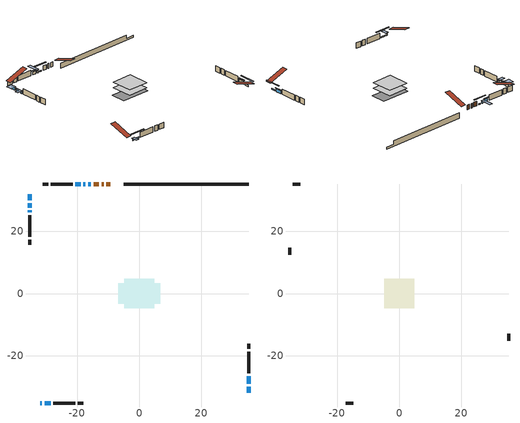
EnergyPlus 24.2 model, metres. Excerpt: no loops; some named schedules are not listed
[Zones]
conditioned space
 floor adiabatic (AdiabaticFloorConstruction): -4.75,-4.75 -4.75,4.75 4.75,4.75 4.75,-4.75 z0.61
 floor foundation (Slab1 construction): -6.69,-3.37 -6.69,3.37 6.69,3.37 6.69,-3.37 z-1.77
 wall outside (AdiabaticWallConstruction 1): -9.32,35.21 -10.54,35.21 / -11.46,35.21 -12.07,35.21 / -13,35.21 -14.68,35.21 z0.61:2.64
 wall outside (AdiabaticWallConstruction): -31.84,-35.21 -31.28,-35.21 / -17.4,35.21 -17.96,35.21 / -35.21,26.71 -35.21,26.15 z0.61:1.53; -35.21,31.84 -35.21,30.01 z0.61:1.98; 35.21,-31.84 35.21,-30.01 / -30.36,-35.21 -28.53,-35.21 z0.61:1.17; -15.61,35.21 -16.47,35.21 z0.61:1.12; 35.21,-29.08 35.21,-26.64 / -18.89,35.21 -20.52,35.21 z0.61:1.93; -35.21,29.09 -35.21,27.64 z0.61:1.55
 wall outside (Wall1 construction): -21.44,35.21 -28.41,35.21 / -27.6,-35.21 -20.63,-35.21 / -35.21,25.22 -35.21,18.26 / 35.21,-25.71 35.21,-18.75 z0.61:3.05
 wall outside (Wall2 construction): -29.34,35.21 -30.96,35.21 / -19.71,-35.21 -18.08,-35.21 / -35.21,17.33 -35.21,15.7 / 35.21,-17.82 35.21,-16.2 z0.61:3.05
 wall foundation (FoundationWall1 construction): -5.03,35.21,-1.77 -5.03,35.21,0.61 31.18,35.21,0.61 31.18,35.21,-0.85 35.21,35.21,-0.85 35.21,35.21,-1.77
 window (WindowConstruction 4): -31.84,-35.21 -31.28,-35.21 z0.61:1.52
 window (WindowConstruction 3): -35.21,31.84 -35.21,30.01 z0.61:1.98
 window (WindowConstruction 7): 35.21,-31.84 35.21,-30.01 z0.61:1.17
 window (WindowConstruction 8): -15.61,35.21 -16.47,35.21 z0.61:1.12
 window (WindowConstruction 9): -30.36,-35.21 -28.53,-35.21 z0.61:1.17
 window (WindowConstruction 5): -17.4,35.21 -17.96,35.21 z0.61:1.52
 window (WindowConstruction): 35.21,-29.08 35.21,-26.64 z0.61:1.93
 window (WindowConstruction 1): -18.89,35.21 -20.51,35.21 z0.61:1.93
 window (WindowConstruction 2): -35.21,29.08 -35.21,27.64 z0.61:1.55
 window (WindowConstruction 6): -35.21,26.71 -35.21,26.15 z0.61:1.52
 door (Door): -9.32,35.21 -10.54,35.21 z0.61:2.64
 door (Door 1): -11.47,35.21 -12.07,35.21 z0.61:2.64
 door (Door 2): -13,35.21 -14.68,35.21 z0.61:2.64
 ceiling adiabatic (AdiabaticFloorConstruction): 4.75,-4.75 4.75,4.75 -4.75,4.75 -4.75,-4.75 z0.61
attic - vented
 floor to conditioned space (Floor1 construction Reversed): -4.75,-4.75 -4.75,4.75 4.75,4.75 4.75,-4.75 z3.05
 wall outside (Wall3 construction): -31.89,35.21 -34.28,35.21 / -17.15,-35.21 -14.76,-35.21 / -35.21,14.78 -35.21,12.39 / 35.21,-15.27 35.21,-12.88 z0.61:3.05
 roof outside (Roof1 construction): -8.39,35.21,3.05 -8.39,25.96,6.13 -5.96,25.96,6.13 -5.96,35.21,3.05; -32.77,-35.21,3.05 -32.77,-25.96,6.13 -35.21,-25.96,6.13 -35.21,-35.21,3.05; -35.21,32.77,3.05 -25.96,32.77,6.13 -25.96,35.21,6.13 -35.21,35.21,3.05; 35.21,-32.77,3.05 25.96,-32.77,6.13 25.96,-35.21,6.13 35.21,-35.21,3.05
shading: -30.88,-35.21 -32.24,-35.21 -32.24,-37.74 -30.88,-37.74 z1.92; -35.21,29.61 -35.21,32.24 -37.74,32.24 -37.74,29.61 z2.38; 35.21,-27.33 35.21,-34.52 35.62,-34.52 35.62,-27.33 z3.85; -19.15,35.21 -12.93,35.21 -12.93,35.62 -19.15,35.62 z3.8; -25.85,-35.21 -33.03,-35.21 -33.03,-35.62 -25.85,-35.62 z3.85; -18.36,35.21 -17,35.21 -17,40.3 -18.36,40.3 z1.92; 35.21,-26.24 35.21,-29.48 35.62,-29.48 35.62,-26.24 z2.33; -20.91,35.21 -18.49,35.21 -18.49,35.62 -20.91,35.62 z2.33; -35.21,27.24 -35.21,29.48 -35.62,29.48 -35.62,27.24 z1.95; -35.21,25.75 -35.21,27.11 -37.74,27.11 -37.74,25.75 z1.92
[Building]
Building 1: Terrain=Suburbs
[Site:Location]
Ottawa Intl AP_ON: Latitude {deg}=45.32; Longitude {deg}=-75.67; Time Zone {hr}=-5; Elevation {m}=115; Keep Site Location Information=Yes
[Site:GroundTemperature:Shallow]
1.18808, -1.19398, -1.38475, -0.254337, 4.28362, 8.80044, 12.7163, 15.1969, 15.4076, 13.3901, 9.57408, 5.19582
[Site:WaterMainsTemperature]
Calculation Method=Schedule; Temperature Schedule=mains temperature schedule
[Material] Roughness=Rough; Thermal Absorptance=0.9
Name | Thickness {m} | Conductivity {W/m-K} | Density {kg/m3} | Specific Heat {J/kg-K} | Solar Absorptance | Visible Absorptance
asphalt or fiberglass shingles | 0.00635 | 0.162714 | 1121.4 | 1465.45 | 0.4 | 0.4
ceiling loosefill ins | 0.0846667 | 0.0480833 | 16.02 | 1046.75 | 0.7 | 0.7
ceiling stud and cavity | 0.1397 | 0.101454 | 65.682 | 1177.47 | 0.7 | 0.7
concrete 4.0 in. | 0.1016 | 1.803125 | 2242.8 | 837.4 | 0.7 | 0.7
concrete 8.0 in. | 0.2032 | 1.803125 | 2242.8 | 837.4 | 0.7 | 0.7
door material | 0.04445 | 0.053851 | 512.64 | 1214.23 | 0.7 | 0.7
floor covering | 0.0127 | 0.0433444 | 54.468 | 1339.84 | 0.6 | 0.6
floor rigid ins; wall rigid ins | 0.512978 | 0.029427 | 32.04 | 1214.23 | 0.7 | 0.7
floor stud and cavity | 0.1397 | 1.75129 | 37.0049 | 1207.88 | 0.7 | 0.7
furniture material conditioned space 1 | 0.1524 | 0.115458 | 640.8 | 1214.23 | 0.6 | 0.6
gypsum board | 0.0127 | 0.160291 | 801 | 837.4 | 0.6 | 0.6
osb sheathing 0.5 in. | 0.0127 | 0.115458 | 512.64 | 1214.23 | 0.7 | 0.7
osb sheathing 0.75 in. | 0.01905 | 0.115458 | 512.64 | 1214.23 | 0.7 | 0.7
wall stud and cavity | 0.1397 | 0.179501 | 139.0536 | 1170.24 | 0.7 | 0.7
wall stud and cavity 1 | 0.1397 | 0.19446 | 139.0536 | 1170.24 | 0.7 | 0.7
wall stud and cavity 2 | 0.0889 | 6.1454 | 50.32683 | 1063.81 | 0.6 | 0.6
wall stud and cavity 3 | 0.0889 | 0.380278 | 52.3479 | 1209.89 | 0.7 | 0.7
wall stud and cavity 4 | 0.0889 | 0.391764 | 83.0341 | 1211.67 | 0.7 | 0.7
wood siding | 0.0254 | 0.102417 | 544.68 | 1172.36 | 0.4 | 0.4
wood siding 1 | 0.00254 | 0.102417 | 544.68 | 1172.36 | 0.4 | 0.4
wood siding 2; wood siding 3 | 0.0254 | 0.102417 | 544.68 | 1172.36 | 0.7 | 0.7
[WindowMaterial:SimpleGlazingSystem]
Name | U-Factor {W/m2-K} | Solar Heat Gain Coefficient
WindowMaterial | 2.34558 | 0.5
WindowMaterial 1 | 2.29164 | 0.52
WindowMaterial 2 | 2.171835 | 0.57
WindowMaterial 3 | 4.28064 | 0.65
WindowMaterial 4 | 2.535227 | 0.42
WindowMaterial 5 | 2.57668 | 0.4
[Construction]
AdiabaticFloorConstruction: floor stud and cavity, floor rigid ins, osb sheathing 0.75 in., floor covering
AdiabaticWallConstruction: wood siding 2, wall rigid ins, wall stud and cavity 3, gypsum board
AdiabaticWallConstruction 1: wood siding 3, wall rigid ins, wall stud and cavity 3, gypsum board
Door; Door 1; Door 2: door material
Floor1 construction Reversed: gypsum board, ceiling stud and cavity, ceiling loosefill ins
FoundationWall1 construction: concrete 8.0 in.
furniture construction conditioned space 1: furniture material conditioned space 1
PartitionWallConstruction: gypsum board, wall stud and cavity 4, gypsum board
Roof1 construction: asphalt or fiberglass shingles
Slab1 construction: concrete 4.0 in.
Wall1 construction: wood siding, osb sheathing 0.5 in., wall stud and cavity, gypsum board
Wall2 construction: wood siding, osb sheathing 0.5 in., wall stud and cavity 1, gypsum board
Wall3 construction: wood siding 1, wall stud and cavity 2
WindowConstruction; WindowConstruction 1: WindowMaterial
WindowConstruction 2: WindowMaterial 1
WindowConstruction 3: WindowMaterial 2
WindowConstruction 4; WindowConstruction 5; WindowConstruction 6: WindowMaterial 3
WindowConstruction 7; WindowConstruction 9: WindowMaterial 4
WindowConstruction 8: WindowMaterial 5
[Zone] Multiplier=1; Part of Total Floor Area=Yes
Name | Volume {m3}
attic - vented | 45.09
conditioned space | 434
[Space]
Name | Zone | Volume {m3}
attic - vented 1 | attic - vented | 45.09
conditioned space 1 | conditioned space | 434
[ZoneInfiltration:EffectiveLeakageArea]
infil attic - vented 1: Zone or Space=attic - vented 1; Schedule=Always On Discrete; Effective Air Leakage Area {cm2}=3794.53; Stack Coefficient=0.000383887; Wind Coefficient=1.3238e-05
[ZoneMixing]
whole house fan mix: Zone or Space=attic - vented; Schedule=Always On Continuous; Design Flow Rate Calculation Method=Flow/Zone; Design Flow Rate {m3/s}=0; Source Zone or Space=conditioned space
[SurfaceProperty:ExposedFoundationPerimeter]
Slab1: Exposed Perimeter Calculation Method=TotalExposedPerimeter; Total Exposed Perimeter {m}=40.235
[InternalMass] Zone or ZoneList=conditioned space; Space or SpaceList=conditioned space 1
Name | Construction | Surface Area {m2}
furniture mass conditioned space 1 | furniture construction conditioned space 1 | 72.0881
partition wall mass | PartitionWallConstruction | 180.22
[Lights]
interior lighting: Zone or ZoneList or Space or SpaceList=conditioned space 1; Schedule=interior lighting schedule; Design Level Calculation Method=LightingLevel; Lighting Level {W}=343.2; Return Air Fraction=0; Fraction Radiant=0.6; Fraction Visible=0.2; Fraction Replaceable=1
[People]
occupants: Zone or ZoneList or Space or SpaceList=conditioned space 1; Number of People Schedule=occupants schedule; Number of People Calculation Method=People; Number of People=3; Fraction Radiant=0.314171; Sensible Heat Fraction=0.56303; Activity Level Schedule=occupants activity schedule; Carbon Dioxide Generation Rate {m3/s-W}=0; Enable ASHRAE 55 Comfort Warnings=No; Mean Radiant Temperature Calculation Type=EnclosureAveraged
[ElectricEquipment] Zone or ZoneList or Space or SpaceList=conditioned space 1; Design Level Calculation Method=EquipmentLevel
Name | Schedule | Design Level {W} | Fraction Latent | Fraction Radiant | Fraction Lost
clothes dryer | clothes dryer schedule | 140.772 | 0.015 | 0.081 | 0.85
clothes washer | clothes washer schedule | 32.1985 | 0.03 | 0.162 | 0.7
cooking range | cooking range schedule | 215.147 | 0.08 | 0.432 | 0.2
dishwasher | dishwasher schedule | 66.8632 | 0.3 | 0.18 | 0.4
fridge | fridge schedule | 72.9452 | 0 | 0.6 | 0
mech vent house fan | mech vent house fan schedule | 0 | 0 | 0 | 1
mech vent house fan cfis | mech vent house fan cfis schedule | 0 | 0 | 0 | 0
misc plug loads | misc plug loads schedule | 494.7 | 0.045 | 0.513 | 0.1
whole house fan | Always On Discrete | 0 | 0 | 0 | 1
[OtherEquipment] Zone or ZoneList or Space or SpaceList=conditioned space 1; Design Level Calculation Method=EquipmentLevel
Name | Fuel Type | Schedule | Design Level {W} | Fraction Latent | Fraction Radiant | Fraction Lost
clothes dryer 1 | Electricity | clothes dryer schedule | 0 | 0.015 | 0.081 | 0.85
cooking range 1 | Electricity | cooking range schedule | 0 | 0.08 | 0.432 | 0.2
general water use latent | None | general water use schedule | 62.594 | 1 | 0 | 0
general water use sensible | None | general water use schedule | -61.6891 | 0 | 0.6 | 0
mech vent house fan latent load | None | Always On Discrete | 0 | 1 | 0 | 0
mech vent house fan sensible load | None | Always On Discrete | 0 | 0 | 0 | 0
water heater energy adjustment1 | Electricity | Always On Discrete | 0.01 | 0 | 0 | 1
[ZoneInfiltration:DesignFlowRate] Zone or ZoneList or Space or SpaceList=conditioned space 1; Schedule=Always On Discrete; Design Flow Rate Calculation Method=Flow/Zone; Design Flow Rate {m3/s}=0
infil flow; natural vent flow; whole house fan flow
[ZoneControl:Thermostat]
conditioned space Thermostat: Zone or ZoneList=conditioned space; Control Type Schedule=conditioned space Thermostat Schedule; Control 1=conditioned space temperature setpoint; Temperature Difference Between Cutout And Setpoint {deltaC}=0
[ZoneHVAC:Baseboard:Convective:Electric]
electric baseboard: Availability Schedule=Always On Discrete; Heating Design Capacity {W}=18474.9; Efficiency=1
[AirLoopHVAC:UnitarySystem]
unit heater unitary system: Control Type=Load; Controlling Zone or Thermostat Location=conditioned space; Dehumidification Control Type=None; Availability Schedule=Always On Discrete; Supply Fan=unit heater supply fan; Fan Placement=BlowThrough; Supply Air Fan Operating Mode Schedule=unit heater auto fan schedule; Heating Coil=unit heater htg coil; DX Heating Coil Sizing Ratio=1; Use DOAS DX Cooling Coil=No; Minimum Supply Air Temperature {C}=2; Latent Load Control=SensibleOnlyLoadControl; Cooling Supply Air Flow Rate Method=None; Heating Supply Air Flow Rate Method=SupplyAirFlowRate; Heating Supply Air Flow Rate {m3/s}=0.00141584; No Load Supply Air Flow Rate Method=SupplyAirFlowRate; No Load Supply Air Flow Rate {m3/s}=0; No Load Supply Air Flow Rate Control Set To Low Speed=Yes; Maximum Supply Air Temperature {C}=48.8889; Maximum Outdoor Dry-Bulb Temperature for Supplemental Heater Operation {C}=21; Ancillary On-Cycle Electric Power {W}=0; Ancillary Off-Cycle Electric Power {W}=0
[Fan:SystemModel]
unit heater supply fan: Availability Schedule=Always On Discrete; Design Maximum Air Flow Rate {m3/s}=0.00141584; Speed Control Method=Discrete; Electric Power Minimum Flow Rate Fraction=0.2; Design Pressure Rise {Pa}=500; Motor Efficiency=1; Motor In Air Stream Fraction=1; Design Electric Power Consumption {W}=Autosize; Design Power Sizing Method=PowerPerFlow; Electric Power Per Unit Flow Rate {W/(m3/s)}=28251.7; Electric Power Per Unit Flow Rate Per Unit Pressure {W/((m3/s)-Pa)}=1.66667; Fan Total Efficiency=0.7; Motor Loss Radiative Fraction=0; Number of Speeds=1; Speed Flow Fraction 1=1; Speed Electric Power Fraction 1=1
[Coil:Heating:Fuel]
unit heater htg coil: Availability Schedule=Always On Discrete; Fuel Type=OtherFuel1; Burner Efficiency=0.3; Nominal Capacity {W}=0.293071; On Cycle Parasitic Electric Load {W}=0; Off Cycle Parasitic Fuel Load {W}=0
[Zone equipment]
conditioned space: electric baseboard, unit heater unitary system
[Foundation:Kiva]
Foundation Kiva 1: Initial Indoor Air Temperature {C}=18; Wall Height Above Grade {m}=0.609996; Wall Depth Below Slab {m}=0.2032
[Foundation:Kiva:Settings]
Soil Conductivity {W/m-K}=0.849921; Soil Density {kg/m3}=1842.3; Soil Specific Heat {J/kg-K}=418.7; Ground Solar Absorptivity=0.9; Ground Thermal Absorptivity=0.9; Ground Surface Roughness {m}=0.03; Far-Field Width {m}=40; Deep-Ground Boundary Condition=ZeroFlux; Deep-Ground Depth {m}=40; Minimum Cell Dimension {m}=0.2; Maximum Cell Growth Coefficient=3; Simulation Timestep=Timestep
[Exterior:Lights]
exterior lighting: Schedule=exterior lighting schedule; Design Level {W}=75.6
[EnergyManagementSystem:GlobalVariable]
infil_program_Qfan
infil_program_Qinf
natural_vent_program_Qnv
natural_vent_program_Qwhf
[EnergyManagementSystem:Sensor]
Name | Output:Variable or Output:Meter Index Key | Output:Variable or Output:Meter
airflow_gain | infil flow | Infiltration Sensible Heat Gain Energy
airflow_gain_1 | natural vent flow | Infiltration Sensible Heat Gain Energy
airflow_gain_2 | whole house fan flow | Infiltration Sensible Heat Gain Energy
airflow_loss | infil flow | Infiltration Sensible Heat Loss Energy
airflow_loss_1 | natural vent flow | Infiltration Sensible Heat Loss Energy
airflow_loss_2 | whole house fan flow | Infiltration Sensible Heat Loss Energy
clg_load_cond |  | Cooling:EnergyTransfer:Zone:CONDITIONED SPACE
clg_sp_s; clg_sp_s_1 | cooling setpoint | Schedule Value
clothes_dryer_exhaust_0_sch_s | clothes dryer exhaust 0 schedule | Schedule Value
conditioned_space_clg_unmet_s | conditioned space | Zone Cooling Setpoint Not Met Time
conditioned_space_htg_unmet_s | conditioned space | Zone Heating Setpoint Not Met Time
cool_season | cooling season schedule | Schedule Value
fridge_tin_s | conditioned space | Zone Mean Air Temperature
htg_load_cond |  | Heating:EnergyTransfer:Zone:CONDITIONED SPACE
htg_sp_s; htg_sp_s_1 | heating setpoint | Schedule Value
ig_ee_conv | clothes dryer | Electric Equipment Convective Heating Energy
ig_ee_conv_2 | cooking range | Electric Equipment Convective Heating Energy
ig_ee_conv_4 | fridge | Electric Equipment Convective Heating Energy
ig_ee_conv_5 | misc plug loads | Electric Equipment Convective Heating Energy
ig_ee_conv_6 | whole house fan | Electric Equipment Convective Heating Energy
ig_ee_rad | clothes dryer | Electric Equipment Radiant Heating Energy
ig_ee_rad_2 | cooking range | Electric Equipment Radiant Heating Energy
ig_ee_rad_4 | fridge | Electric Equipment Radiant Heating Energy
ig_ee_rad_5 | misc plug loads | Electric Equipment Radiant Heating Energy
ig_ee_rad_6 | whole house fan | Electric Equipment Radiant Heating Energy
ig_lgt_conv | interior lighting | Lights Convective Heating Energy
ig_lgt_rad | interior lighting | Lights Radiant Heating Energy
ig_lgt_vis | interior lighting | Lights Visible Radiation Heating Energy
ig_oe_conv | clothes dryer 1 | Other Equipment Convective Heating Energy
ig_oe_conv_1 | cooking range 1 | Other Equipment Convective Heating Energy
ig_oe_conv_2 | general water use latent | Other Equipment Convective Heating Energy
ig_oe_conv_3 | general water use sensible | Other Equipment Convective Heating Energy
ig_oe_conv_4 | water heater energy adjustment1 | Other Equipment Convective Heating Energy
ig_oe_rad | clothes dryer 1 | Other Equipment Radiant Heating Energy
ig_oe_rad_1 | cooking range 1 | Other Equipment Radiant Heating Energy
ig_oe_rad_2 | general water use latent | Other Equipment Radiant Heating Energy
ig_oe_rad_3 | general water use sensible | Other Equipment Radiant Heating Energy
ig_oe_rad_4 | water heater energy adjustment1 | Other Equipment Radiant Heating Energy
ig_ppl_conv | occupants | People Convective Heating Energy
ig_ppl_rad | occupants | People Radiant Heating Energy
im_conv | furniture mass conditioned space 1 | Surface Inside Face Convection Heat Gain Energy
im_conv_1 | partition wall mass | Surface Inside Face Convection Heat Gain Energy
im_ig | furniture mass conditioned space 1 | Surface Inside Face Internal Gains Radiation Heat Gain Energy
im_ig_1 | partition wall mass | Surface Inside Face Internal Gains Radiation Heat Gain Energy
im_lgt | furniture mass conditioned space 1 | Surface Inside Face Lights Radiation Heat Gain Energy
im_lgt_1 | partition wall mass | Surface Inside Face Lights Radiation Heat Gain Energy
im_sol | furniture mass conditioned space 1 | Surface Inside Face Solar Radiation Heat Gain Energy
im_sol_1 | partition wall mass | Surface Inside Face Solar Radiation Heat Gain Energy
im_surf | furniture mass conditioned space 1 | Surface Inside Face Net Surface Thermal Radiation Heat Gain Energy
im_surf_1 | partition wall mass | Surface Inside Face Net Surface Thermal Radiation Heat Gain Energy
mv_conv | mech vent house fan | Electric Equipment Convective Heating Energy
mv_conv_1 | mech vent house fan cfis | Electric Equipment Convective Heating Energy
mv_conv_2 | mech vent house fan latent load | Other Equipment Convective Heating Energy
mv_conv_3 | mech vent house fan sensible load | Other Equipment Convective Heating Energy
mv_rad | mech vent house fan | Electric Equipment Radiant Heating Energy
mv_rad_1 | mech vent house fan cfis | Electric Equipment Radiant Heating Energy
mv_rad_2 | mech vent house fan latent load | Other Equipment Radiant Heating Energy
mv_rad_3 | mech vent house fan sensible load | Other Equipment Radiant Heating Energy
natural_vent_s | natural vent schedule | Schedule Value
out_pb_s |  | Site Outdoor Air Barometric Pressure
out_wt_s |  | Site Outdoor Air Humidity Ratio
site_vw_s |  | Site Wind Speed
ss_back_out | Window1 | Surface Window Shortwave from Zone Back Out Window Heat Transfer Rate
ss_back_out_1 | Window10 | Surface Window Shortwave from Zone Back Out Window Heat Transfer Rate
ss_back_out_2 | Window11 | Surface Window Shortwave from Zone Back Out Window Heat Transfer Rate
ss_back_out_3 | Window13 | Surface Window Shortwave from Zone Back Out Window Heat Transfer Rate
ss_back_out_4 | Window14 | Surface Window Shortwave from Zone Back Out Window Heat Transfer Rate
ss_back_out_5 | Window2 | Surface Window Shortwave from Zone Back Out Window Heat Transfer Rate
ss_back_out_6 | Window3 | Surface Window Shortwave from Zone Back Out Window Heat Transfer Rate
ss_back_out_7 | Window6 | Surface Window Shortwave from Zone Back Out Window Heat Transfer Rate
ss_back_out_8 | Window8 | Surface Window Shortwave from Zone Back Out Window Heat Transfer Rate
ss_back_out_9 | Window9 | Surface Window Shortwave from Zone Back Out Window Heat Transfer Rate
ss_conv | Door1 | Surface Inside Face Convection Heat Gain Energy
ss_conv_1 | Door3 | Surface Inside Face Convection Heat Gain Energy
ss_conv_10 | Window6 | Surface Inside Face Convection Heat Gain Energy
ss_conv_11 | Window8 | Surface Inside Face Convection Heat Gain Energy
ss_conv_12 | Window9 | Surface Inside Face Convection Heat Gain Energy
ss_conv_2 | Door4 | Surface Inside Face Convection Heat Gain Energy
ss_conv_3 | Window1 | Surface Inside Face Convection Heat Gain Energy
ss_conv_4 | Window10 | Surface Inside Face Convection Heat Gain Energy
ss_conv_5 | Window11 | Surface Inside Face Convection Heat Gain Energy
ss_conv_6 | Window13 | Surface Inside Face Convection Heat Gain Energy
ss_conv_7 | Window14 | Surface Inside Face Convection Heat Gain Energy
ss_conv_8 | Window2 | Surface Inside Face Convection Heat Gain Energy
ss_conv_9 | Window3 | Surface Inside Face Convection Heat Gain Energy
ss_ig | Door1 | Surface Inside Face Internal Gains Radiation Heat Gain Energy
ss_ig_1 | Door3 | Surface Inside Face Internal Gains Radiation Heat Gain Energy
ss_ig_10 | Window6 | Surface Inside Face Internal Gains Radiation Heat Gain Energy
ss_ig_11 | Window8 | Surface Inside Face Internal Gains Radiation Heat Gain Energy
ss_ig_12 | Window9 | Surface Inside Face Internal Gains Radiation Heat Gain Energy
ss_ig_2 | Door4 | Surface Inside Face Internal Gains Radiation Heat Gain Energy
ss_ig_3 | Window1 | Surface Inside Face Internal Gains Radiation Heat Gain Energy
ss_ig_4 | Window10 | Surface Inside Face Internal Gains Radiation Heat Gain Energy
ss_ig_5 | Window11 | Surface Inside Face Internal Gains Radiation Heat Gain Energy
ss_ig_6 | Window13 | Surface Inside Face Internal Gains Radiation Heat Gain Energy
ss_ig_7 | Window14 | Surface Inside Face Internal Gains Radiation Heat Gain Energy
ss_ig_8 | Window2 | Surface Inside Face Internal Gains Radiation Heat Gain Energy
ss_ig_9 | Window3 | Surface Inside Face Internal Gains Radiation Heat Gain Energy
ss_lgt | Door1 | Surface Inside Face Lights Radiation Heat Gain Energy
ss_lgt_1 | Door3 | Surface Inside Face Lights Radiation Heat Gain Energy
ss_lgt_2 | Door4 | Surface Inside Face Lights Radiation Heat Gain Energy
ss_sol | Door1 | Surface Inside Face Solar Radiation Heat Gain Energy
ss_sol_1 | Door3 | Surface Inside Face Solar Radiation Heat Gain Energy
ss_sol_2 | Door4 | Surface Inside Face Solar Radiation Heat Gain Energy
ss_surf | Door1 | Surface Inside Face Net Surface Thermal Radiation Heat Gain Energy
ss_surf_1 | Door3 | Surface Inside Face Net Surface Thermal Radiation Heat Gain Energy
ss_surf_10 | Window6 | Surface Inside Face Net Surface Thermal Radiation Heat Gain Energy
ss_surf_11 | Window8 | Surface Inside Face Net Surface Thermal Radiation Heat Gain Energy
ss_surf_12 | Window9 | Surface Inside Face Net Surface Thermal Radiation Heat Gain Energy
ss_surf_2 | Door4 | Surface Inside Face Net Surface Thermal Radiation Heat Gain Energy
ss_surf_3 | Window1 | Surface Inside Face Net Surface Thermal Radiation Heat Gain Energy
ss_surf_4 | Window10 | Surface Inside Face Net Surface Thermal Radiation Heat Gain Energy
ss_surf_5 | Window11 | Surface Inside Face Net Surface Thermal Radiation Heat Gain Energy
ss_surf_6 | Window13 | Surface Inside Face Net Surface Thermal Radiation Heat Gain Energy
ss_surf_7 | Window14 | Surface Inside Face Net Surface Thermal Radiation Heat Gain Energy
ss_surf_8 | Window2 | Surface Inside Face Net Surface Thermal Radiation Heat Gain Energy
ss_surf_9 | Window3 | Surface Inside Face Net Surface Thermal Radiation Heat Gain Energy
ss_trans_in | Window1 | Surface Window Transmitted Solar Radiation Rate
ss_trans_in_1 | Window10 | Surface Window Transmitted Solar Radiation Rate
ss_trans_in_2 | Window11 | Surface Window Transmitted Solar Radiation Rate
ss_trans_in_3 | Window13 | Surface Window Transmitted Solar Radiation Rate
ss_trans_in_4 | Window14 | Surface Window Transmitted Solar Radiation Rate
ss_trans_in_5 | Window2 | Surface Window Transmitted Solar Radiation Rate
ss_trans_in_6 | Window3 | Surface Window Transmitted Solar Radiation Rate
ss_trans_in_7 | Window6 | Surface Window Transmitted Solar Radiation Rate
ss_trans_in_8 | Window8 | Surface Window Transmitted Solar Radiation Rate
ss_trans_in_9 | Window9 | Surface Window Transmitted Solar Radiation Rate
ss_trans_out | Window1 | Surface Inside Face Initial Transmitted Diffuse Transmitted Out Window Solar Radiation Rate
ss_trans_out_1 | Window10 | Surface Inside Face Initial Transmitted Diffuse Transmitted Out Window Solar Radiation Rate
ss_trans_out_2 | Window11 | Surface Inside Face Initial Transmitted Diffuse Transmitted Out Window Solar Radiation Rate
ss_trans_out_3 | Window13 | Surface Inside Face Initial Transmitted Diffuse Transmitted Out Window Solar Radiation Rate
ss_trans_out_4 | Window14 | Surface Inside Face Initial Transmitted Diffuse Transmitted Out Window Solar Radiation Rate
ss_trans_out_5 | Window2 | Surface Inside Face Initial Transmitted Diffuse Transmitted Out Window Solar Radiation Rate
ss_trans_out_6 | Window3 | Surface Inside Face Initial Transmitted Diffuse Transmitted Out Window Solar Radiation Rate
ss_trans_out_7 | Window6 | Surface Inside Face Initial Transmitted Diffuse Transmitted Out Window Solar Radiation Rate
ss_trans_out_8 | Window8 | Surface Inside Face Initial Transmitted Diffuse Transmitted Out Window Solar Radiation Rate
ss_trans_out_9 | Window9 | Surface Inside Face Initial Transmitted Diffuse Transmitted Out Window Solar Radiation Rate
s_conv | Floor1 | Surface Inside Face Convection Heat Gain Energy
s_conv_1 | FoundationWall1 | Surface Inside Face Convection Heat Gain Energy
s_conv_10 | Wall2:180 | Surface Inside Face Convection Heat Gain Energy
s_conv_11 | Wall2:270 | Surface Inside Face Convection Heat Gain Energy
s_conv_12 | Wall2:90 | Surface Inside Face Convection Heat Gain Energy
s_conv_2 | inferred conditioned ceiling | Surface Inside Face Convection Heat Gain Energy
s_conv_3 | inferred conditioned floor | Surface Inside Face Convection Heat Gain Energy
s_conv_4 | Slab1 | Surface Inside Face Convection Heat Gain Energy
s_conv_5 | Wall1:0 | Surface Inside Face Convection Heat Gain Energy
s_conv_6 | Wall1:180 | Surface Inside Face Convection Heat Gain Energy
s_conv_7 | Wall1:270 | Surface Inside Face Convection Heat Gain Energy
s_conv_8 | Wall1:90 | Surface Inside Face Convection Heat Gain Energy
s_conv_9 | Wall2:0 | Surface Inside Face Convection Heat Gain Energy
s_ig | Floor1 | Surface Inside Face Internal Gains Radiation Heat Gain Energy
